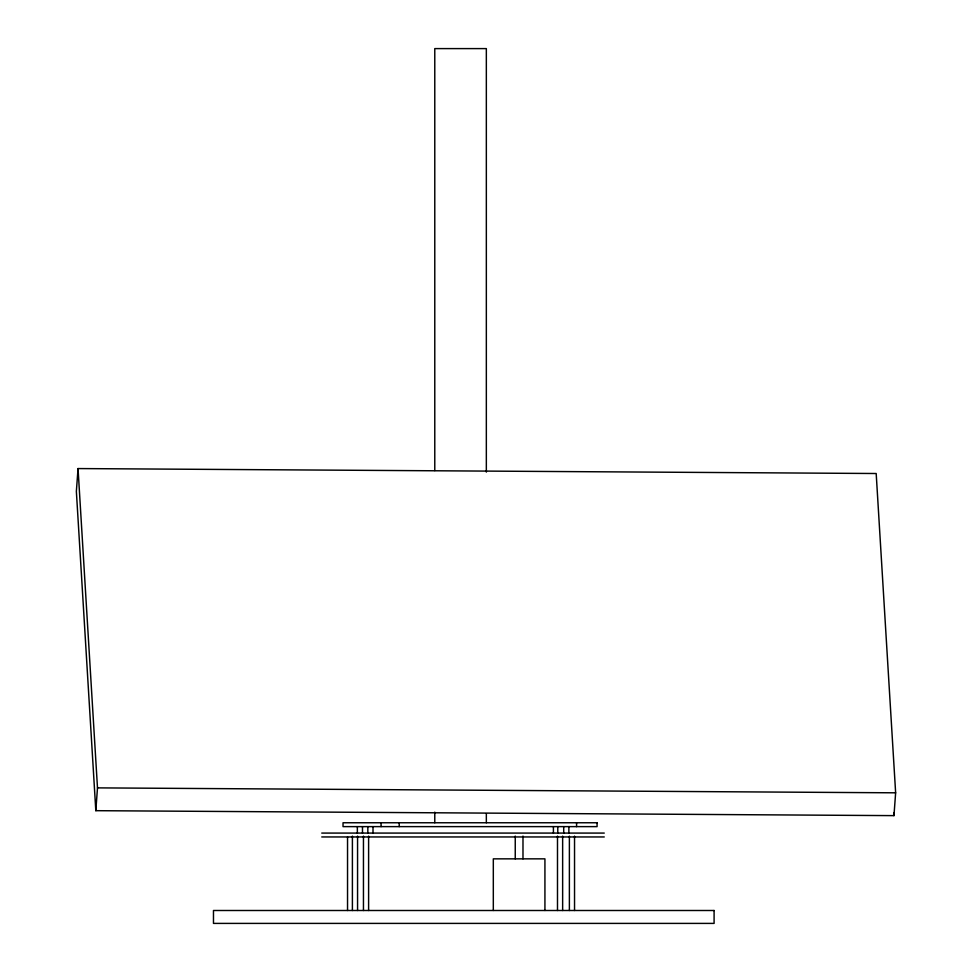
<?xml version="1.0" encoding="UTF-8"?>
<svg xmlns="http://www.w3.org/2000/svg" width="972" height="972" viewBox="0 0 972 972"><rect width="100%" height="100%" fill="white"/><g stroke="black" fill="none" stroke-linecap="round" stroke-linejoin="round"><path stroke-width="1.46" d="M78.039 468.565L76.363 491.382L95.815 810.684L893.961 815.63L895.637 792.812L876.185 473.51L78.039 468.565L97.492 787.879L95.815 810.684M321.744 833.077L604.268 833.077M321.744 836.953L604.268 836.953M97.492 787.879L895.637 792.812M893.778 812.604L893.961 815.63M576.578 822.762L576.578 826.625M574.537 836.114L574.537 910.497M569.385 836.114L569.385 910.497M568.875 826.625L568.875 833.077M563.711 826.625L563.711 833.077M562.642 836.114L562.642 910.497M557.782 826.625L557.782 833.077M557.491 836.114L557.491 910.497M553.408 826.625L553.408 833.077M544.928 910.46L544.928 858.847L493.314 858.847L493.314 910.46M522.985 836.078L522.985 858.847M515.245 836.078L515.245 858.847M486.34 472.113L486.34 48.6L434.776 48.6L434.776 470.594M486.34 813.649L486.34 822.762M434.776 812.13L434.776 822.762M399.225 822.762L399.225 826.625M381.073 822.762L381.073 826.625M373.005 826.625L373.005 833.077M368.607 836.114L368.607 910.497M367.841 826.625L367.841 833.077M363.455 836.114L363.455 910.497M362.483 826.625L362.483 833.077M357.562 836.114L357.562 910.497M357.356 826.625L357.356 833.077M352.399 836.114L352.399 910.497M347.539 836.953L347.539 910.497M597.075 822.762L343.031 822.762L343.031 826.625L597.075 826.625L597.075 822.762M714.092 910.497L213.476 910.497L213.476 923.4L714.092 923.4L714.092 910.497"/></g></svg>
